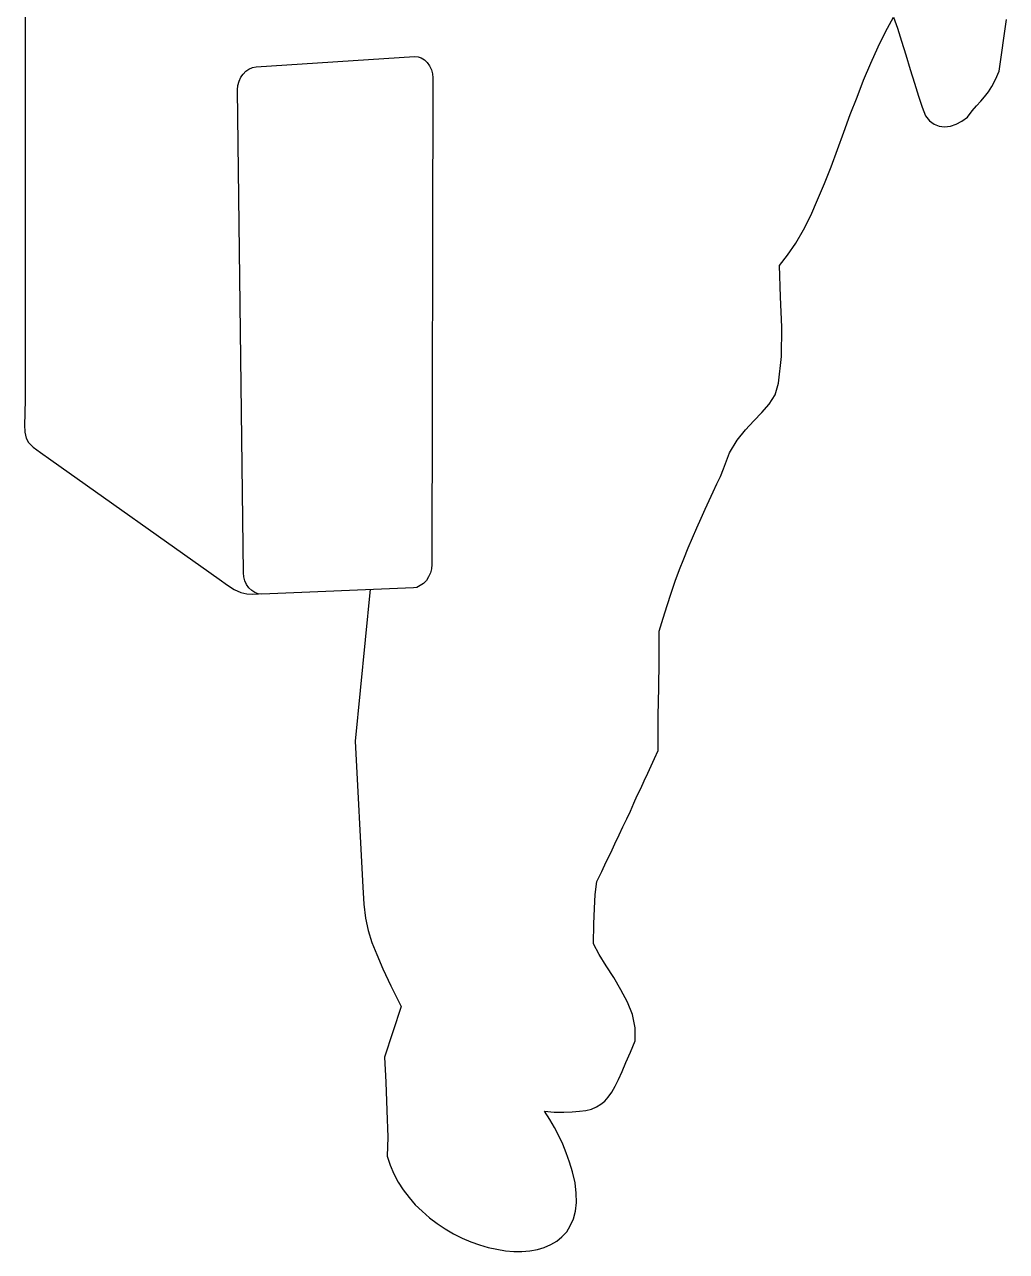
# Model space of a CAD drawing. Header units: millimetres. Extents: x -1625.4 to -1624.37, y 1841.54 to 1843.32.
# Drawn here: x -1625.398 to -1624.752, y 1841.544 to 1842.352 of the extents above; entities that cross this region are included whole.
import ezdxf

# ---------------------------------------------------------------- set-up
doc = ezdxf.new("R2010")
doc.units = ezdxf.units.MM
doc.header["$LTSCALE"] = 10
doc.layers.add('Humanos', color=2, linetype='Continuous')

msp = doc.modelspace()

# ---------------------------------------------------------------- linework, layer by layer
at = {"layer": 'Humanos'}
for p, q in [((-1625.39793, 1842.36777), (-1625.39793, 1842.10586)), ((-1624.83151, 1842.34754), (-1624.82627, 1842.35706)), ((-1624.82627, 1842.35706), (-1624.82364, 1842.34992)), ((-1624.75674, 1842.32159), (-1624.75198, 1842.35564)), ((-1624.8365, 1842.33753), (-1624.83151, 1842.34754)), ((-1624.82364, 1842.34992), (-1624.82103, 1842.34135)), ((-1624.84126, 1842.32682), (-1624.8365, 1842.33753)), ((-1624.82103, 1842.34135), (-1624.81817, 1842.3323)), ((-1625.24602, 1842.32444), (-1625.14174, 1842.33135)), ((-1625.14174, 1842.33135), (-1625.13936, 1842.33111)), ((-1625.13936, 1842.33111), (-1625.13721, 1842.33039)), ((-1625.13721, 1842.33039), (-1625.13507, 1842.32897)), ((-1624.81817, 1842.3323), (-1624.81531, 1842.32278)), ((-1625.25459, 1842.31968), (-1625.25269, 1842.32159)), ((-1625.25269, 1842.32159), (-1625.25079, 1842.32301)), ((-1625.25079, 1842.32301), (-1625.24841, 1842.32397)), ((-1625.24841, 1842.32397), (-1625.24602, 1842.32444)), ((-1625.13507, 1842.32897), (-1625.13341, 1842.3273)), ((-1625.13341, 1842.3273), (-1625.13174, 1842.32516)), ((-1625.13174, 1842.32516), (-1625.13055, 1842.32254)), ((-1625.13055, 1842.32254), (-1625.12983, 1842.31992)), ((-1624.84603, 1842.31564), (-1624.84126, 1842.32682)), ((-1624.81531, 1842.32278), (-1624.81246, 1842.31372)), ((-1624.75912, 1842.31611), (-1624.75674, 1842.32159)), ((-1625.25793, 1842.31207), (-1625.25722, 1842.31491)), ((-1625.25722, 1842.31491), (-1625.25603, 1842.31754)), ((-1625.25603, 1842.31754), (-1625.25459, 1842.31968)), ((-1625.12959, 1842.3173), (-1625.13031, 1841.99658)), ((-1625.12983, 1842.31992), (-1625.12959, 1842.3173)), ((-1624.85031, 1842.30444), (-1624.84603, 1842.31564)), ((-1624.81246, 1842.31372), (-1624.80983, 1842.30516)), ((-1624.7615, 1842.31159), (-1624.75912, 1842.31611)), ((-1625.25816, 1842.30921), (-1625.25793, 1842.31207)), ((-1625.25436, 1841.9911), (-1625.25816, 1842.30921)), ((-1624.80983, 1842.30516), (-1624.80745, 1842.29778)), ((-1624.7665, 1842.30468), (-1624.76388, 1842.30802)), ((-1624.76388, 1842.30802), (-1624.7615, 1842.31159)), ((-1624.85484, 1842.29302), (-1624.85031, 1842.30444)), ((-1624.80745, 1842.29778), (-1624.80532, 1842.29206)), ((-1624.7746, 1842.2954), (-1624.77174, 1842.29873)), ((-1624.77174, 1842.29873), (-1624.76888, 1842.30182)), ((-1624.76888, 1842.30182), (-1624.7665, 1842.30468)), ((-1624.85912, 1842.28135), (-1624.85484, 1842.29302)), ((-1624.80532, 1842.29206), (-1624.80269, 1842.28897)), ((-1624.80269, 1842.28897), (-1624.7996, 1842.28659)), ((-1624.78126, 1842.28872), (-1624.77769, 1842.29135)), ((-1624.77769, 1842.29135), (-1624.7746, 1842.2954)), ((-1624.86317, 1842.26992), (-1624.85912, 1842.28135)), ((-1624.7996, 1842.28659), (-1624.79626, 1842.2854)), ((-1624.79626, 1842.2854), (-1624.79269, 1842.28492)), ((-1624.79269, 1842.28492), (-1624.78888, 1842.2854)), ((-1624.78888, 1842.2854), (-1624.78508, 1842.28659)), ((-1624.78508, 1842.28659), (-1624.78126, 1842.28872)), ((-1624.86746, 1842.25849), (-1624.86317, 1842.26992)), ((-1624.87174, 1842.24753), (-1624.86746, 1842.25849)), ((-1624.87627, 1842.23682), (-1624.87174, 1842.24753)), ((-1624.88079, 1842.22658), (-1624.87627, 1842.23682)), ((-1624.88555, 1842.21706), (-1624.88079, 1842.22658)), ((-1624.89055, 1842.20825), (-1624.88555, 1842.21706)), ((-1624.89603, 1842.20039), (-1624.89055, 1842.20825)), ((-1624.9015, 1842.19348), (-1624.89603, 1842.20039)), ((-1624.90079, 1842.17301), (-1624.9015, 1842.19348)), ((-1624.89983, 1842.15301), (-1624.90079, 1842.17301)), ((-1624.90008, 1842.13372), (-1624.89983, 1842.15301)), ((-1624.90198, 1842.1161), (-1624.90008, 1842.13372)), ((-1624.90435, 1842.10849), (-1624.90198, 1842.1161)), ((-1625.39793, 1842.10586), (-1625.39816, 1842.09586)), ((-1624.90816, 1842.10229), (-1624.90435, 1842.10849)), ((-1625.39816, 1842.09586), (-1625.39841, 1842.08872)), ((-1624.9184, 1842.09134), (-1624.91292, 1842.09682)), ((-1624.91292, 1842.09682), (-1624.90816, 1842.10229)), ((-1625.39841, 1842.08872), (-1625.39816, 1842.08372)), ((-1624.92388, 1842.08539), (-1624.9184, 1842.09134)), ((-1625.39816, 1842.08372), (-1625.39745, 1842.07992)), ((-1625.39745, 1842.07992), (-1625.39578, 1842.07706)), ((-1624.92935, 1842.07848), (-1624.92388, 1842.08539)), ((-1625.39578, 1842.07706), (-1625.39269, 1842.07397)), ((-1625.39269, 1842.07397), (-1625.38793, 1842.07039)), ((-1624.93435, 1842.07015), (-1624.92935, 1842.07848)), ((-1625.38793, 1842.07039), (-1625.38103, 1842.06563)), ((-1625.38103, 1842.06563), (-1625.27031, 1841.98706)), ((-1624.93816, 1842.05968), (-1624.93435, 1842.07015)), ((-1624.94268, 1842.04968), (-1624.9403, 1842.05467)), ((-1624.9403, 1842.05467), (-1624.93816, 1842.05968)), ((-1624.94506, 1842.04444), (-1624.94268, 1842.04968)), ((-1624.9503, 1842.03301), (-1624.94769, 1842.03872)), ((-1624.94769, 1842.03872), (-1624.94506, 1842.04444)), ((-1624.95293, 1842.02706), (-1624.9503, 1842.03301)), ((-1624.95578, 1842.02087), (-1624.95293, 1842.02706)), ((-1624.9615, 1842.00753), (-1624.95864, 1842.0142)), ((-1624.95864, 1842.0142), (-1624.95578, 1842.02087)), ((-1624.96435, 1842.00039), (-1624.9615, 1842.00753)), ((-1624.96721, 1841.99325), (-1624.96435, 1842.00039)), ((-1625.25411, 1841.98848), (-1625.25436, 1841.9911)), ((-1625.13126, 1841.9911), (-1625.13245, 1841.98848)), ((-1625.13055, 1841.99372), (-1625.13126, 1841.9911)), ((-1625.13031, 1841.99658), (-1625.13055, 1841.99372)), ((-1624.97006, 1841.98562), (-1624.96721, 1841.99325)), ((-1625.27031, 1841.98706), (-1625.26483, 1841.98301)), ((-1625.26483, 1841.98301), (-1625.26031, 1841.98015)), ((-1625.2534, 1841.98587), (-1625.25411, 1841.98848)), ((-1625.25221, 1841.98349), (-1625.2534, 1841.98587)), ((-1625.25079, 1841.98134), (-1625.25221, 1841.98349)), ((-1625.13792, 1841.98277), (-1625.14007, 1841.98158)), ((-1625.13579, 1841.9842), (-1625.13792, 1841.98277)), ((-1625.13388, 1841.9861), (-1625.13579, 1841.9842)), ((-1625.13245, 1841.98848), (-1625.13388, 1841.9861)), ((-1624.97269, 1841.97777), (-1624.97006, 1841.98562)), ((-1625.26031, 1841.98015), (-1625.25603, 1841.97825)), ((-1625.25603, 1841.97825), (-1625.25198, 1841.97729)), ((-1625.25198, 1841.97729), (-1625.24816, 1841.97706)), ((-1625.24888, 1841.97944), (-1625.25079, 1841.98134)), ((-1625.24674, 1841.97825), (-1625.24888, 1841.97944)), ((-1625.24816, 1841.97706), (-1625.24436, 1841.97729)), ((-1625.24459, 1841.97729), (-1625.24674, 1841.97825)), ((-1625.24221, 1841.97706), (-1625.24459, 1841.97729)), ((-1625.14245, 1841.98134), (-1625.24221, 1841.97706)), ((-1625.17078, 1841.98039), (-1625.18078, 1841.88039)), ((-1625.14007, 1841.98158), (-1625.14245, 1841.98134)), ((-1624.9753, 1841.96968), (-1624.97269, 1841.97777)), ((-1624.97793, 1841.96134), (-1624.9753, 1841.96968)), ((-1624.98054, 1841.95277), (-1624.97793, 1841.96134)), ((-1624.98054, 1841.93277), (-1624.98054, 1841.95277)), ((-1624.98078, 1841.91538), (-1624.98054, 1841.93277)), ((-1624.98126, 1841.89729), (-1624.98078, 1841.91538)), ((-1624.98126, 1841.8742), (-1624.98126, 1841.89729)), ((-1625.18078, 1841.88039), (-1625.17579, 1841.7842)), ((-1624.98578, 1841.86396), (-1624.98364, 1841.86896)), ((-1624.98364, 1841.86896), (-1624.98126, 1841.8742)), ((-1624.98816, 1841.8592), (-1624.98578, 1841.86396)), ((-1624.99268, 1841.8492), (-1624.99055, 1841.8542)), ((-1624.99055, 1841.8542), (-1624.98816, 1841.8592)), ((-1624.99721, 1841.83944), (-1624.99506, 1841.84443)), ((-1624.99506, 1841.84443), (-1624.99268, 1841.8492)), ((-1624.99959, 1841.8342), (-1624.99721, 1841.83944)), ((-1625.00459, 1841.82396), (-1625.00197, 1841.8292)), ((-1625.00197, 1841.8292), (-1624.99959, 1841.8342)), ((-1625.00697, 1841.81849), (-1625.00459, 1841.82396)), ((-1625.01245, 1841.80682), (-1625.00983, 1841.81277)), ((-1625.00983, 1841.81277), (-1625.00697, 1841.81849)), ((-1625.01555, 1841.80086), (-1625.01245, 1841.80682)), ((-1625.01841, 1841.79443), (-1625.01555, 1841.80086)), ((-1625.02269, 1841.7792), (-1625.02173, 1841.78777)), ((-1625.02173, 1841.78777), (-1625.01841, 1841.79443)), ((-1625.17579, 1841.7842), (-1625.17507, 1841.773)), ((-1625.17507, 1841.773), (-1625.17388, 1841.76372)), ((-1625.02317, 1841.77014), (-1625.02269, 1841.7792)), ((-1625.17388, 1841.76372), (-1625.17221, 1841.75562)), ((-1625.02364, 1841.75991), (-1625.02317, 1841.77014)), ((-1625.17221, 1841.75562), (-1625.16983, 1841.74777)), ((-1625.02388, 1841.74681), (-1625.02364, 1841.75991)), ((-1625.16983, 1841.74777), (-1625.1665, 1841.73967)), ((-1625.1665, 1841.73967), (-1625.16245, 1841.73039)), ((-1625.02006, 1841.73967), (-1625.02388, 1841.74681)), ((-1625.01555, 1841.73229), (-1625.02006, 1841.73967)), ((-1625.01054, 1841.72467), (-1625.01555, 1841.73229)), ((-1625.16245, 1841.73039), (-1625.15722, 1841.7192)), ((-1625.00578, 1841.71657), (-1625.01054, 1841.72467)), ((-1625.15722, 1841.7192), (-1625.15054, 1841.70562)), ((-1625.00149, 1841.70848), (-1625.00578, 1841.71657)), ((-1624.99817, 1841.70015), (-1625.00149, 1841.70848)), ((-1625.15054, 1841.70562), (-1625.1615, 1841.67205)), ((-1624.9965, 1841.69157), (-1624.99817, 1841.70015)), ((-1624.9965, 1841.683), (-1624.9965, 1841.69157)), ((-1624.99959, 1841.67538), (-1624.9965, 1841.683)), ((-1625.00245, 1841.66872), (-1624.99959, 1841.67538)), ((-1625.1615, 1841.67205), (-1625.16054, 1841.65562)), ((-1625.00507, 1841.66276), (-1625.00245, 1841.66872)), ((-1625.00745, 1841.65752), (-1625.00507, 1841.66276)), ((-1625.16054, 1841.65562), (-1625.15983, 1841.63705)), ((-1625.01173, 1841.64919), (-1625.00959, 1841.65301)), ((-1625.00959, 1841.65301), (-1625.00745, 1841.65752)), ((-1625.01912, 1841.6411), (-1625.01649, 1841.64324)), ((-1625.01649, 1841.64324), (-1625.01411, 1841.64586)), ((-1625.01411, 1841.64586), (-1625.01173, 1841.64919)), ((-1625.15983, 1841.63705), (-1625.15935, 1841.61943)), ((-1625.05602, 1841.63657), (-1625.04983, 1841.63586)), ((-1625.05269, 1841.6311), (-1625.05602, 1841.63657)), ((-1625.04983, 1841.63586), (-1625.0434, 1841.63586)), ((-1625.0434, 1841.63586), (-1625.03792, 1841.6361)), ((-1625.03792, 1841.6361), (-1625.03316, 1841.63657)), ((-1625.03316, 1841.63657), (-1625.02888, 1841.63705)), ((-1625.02888, 1841.63705), (-1625.02507, 1841.638)), ((-1625.02507, 1841.638), (-1625.02198, 1841.63943)), ((-1625.02198, 1841.63943), (-1625.01912, 1841.6411)), ((-1625.04959, 1841.62586), (-1625.05269, 1841.6311)), ((-1625.15935, 1841.61943), (-1625.1596, 1841.60705)), ((-1625.04673, 1841.62038), (-1625.04959, 1841.62586)), ((-1625.04412, 1841.61491), (-1625.04673, 1841.62038)), ((-1625.04174, 1841.60919), (-1625.04412, 1841.61491)), ((-1625.1596, 1841.60705), (-1625.15768, 1841.60109)), ((-1625.03959, 1841.60301), (-1625.04174, 1841.60919)), ((-1625.03769, 1841.59657), (-1625.03959, 1841.60301)), ((-1625.15768, 1841.60109), (-1625.1553, 1841.59538)), ((-1625.1553, 1841.59538), (-1625.15245, 1841.58991)), ((-1625.03602, 1841.58943), (-1625.03769, 1841.59657)), ((-1625.15245, 1841.58991), (-1625.14912, 1841.58467)), ((-1625.03531, 1841.58252), (-1625.03602, 1841.58943)), ((-1625.14912, 1841.58467), (-1625.14531, 1841.57966)), ((-1625.14531, 1841.57966), (-1625.14126, 1841.5749)), ((-1625.03507, 1841.57634), (-1625.03531, 1841.58252)), ((-1625.14126, 1841.5749), (-1625.13673, 1841.57062)), ((-1625.13673, 1841.57062), (-1625.13174, 1841.56633)), ((-1625.03698, 1841.56562), (-1625.03578, 1841.57062)), ((-1625.03578, 1841.57062), (-1625.03507, 1841.57634)), ((-1625.13174, 1841.56633), (-1625.12673, 1841.56253)), ((-1625.12673, 1841.56253), (-1625.1215, 1841.55919)), ((-1625.03911, 1841.56109), (-1625.03698, 1841.56562)), ((-1625.1215, 1841.55919), (-1625.11602, 1841.55586)), ((-1625.11602, 1841.55586), (-1625.11031, 1841.553)), ((-1625.04792, 1841.55086), (-1625.04459, 1841.55372)), ((-1625.04459, 1841.55372), (-1625.04149, 1841.55705)), ((-1625.04149, 1841.55705), (-1625.03911, 1841.56109)), ((-1625.11031, 1841.553), (-1625.10459, 1841.55062)), ((-1625.10459, 1841.55062), (-1625.09888, 1841.54848)), ((-1625.09888, 1841.54848), (-1625.09316, 1841.54681)), ((-1625.09316, 1841.54681), (-1625.08745, 1841.54562)), ((-1625.08745, 1841.54562), (-1625.08174, 1841.54467)), ((-1625.06578, 1841.54467), (-1625.06079, 1841.54538)), ((-1625.06079, 1841.54538), (-1625.05626, 1841.54681)), ((-1625.05626, 1841.54681), (-1625.05197, 1841.54871)), ((-1625.05197, 1841.54871), (-1625.04792, 1841.55086)), ((-1625.08174, 1841.54467), (-1625.07626, 1841.54419)), ((-1625.07626, 1841.54419), (-1625.07102, 1841.54419)), ((-1625.07102, 1841.54419), (-1625.06578, 1841.54467))]:
    msp.add_line(p, q, dxfattribs=at)

doc.saveas('drawing.dxf')
